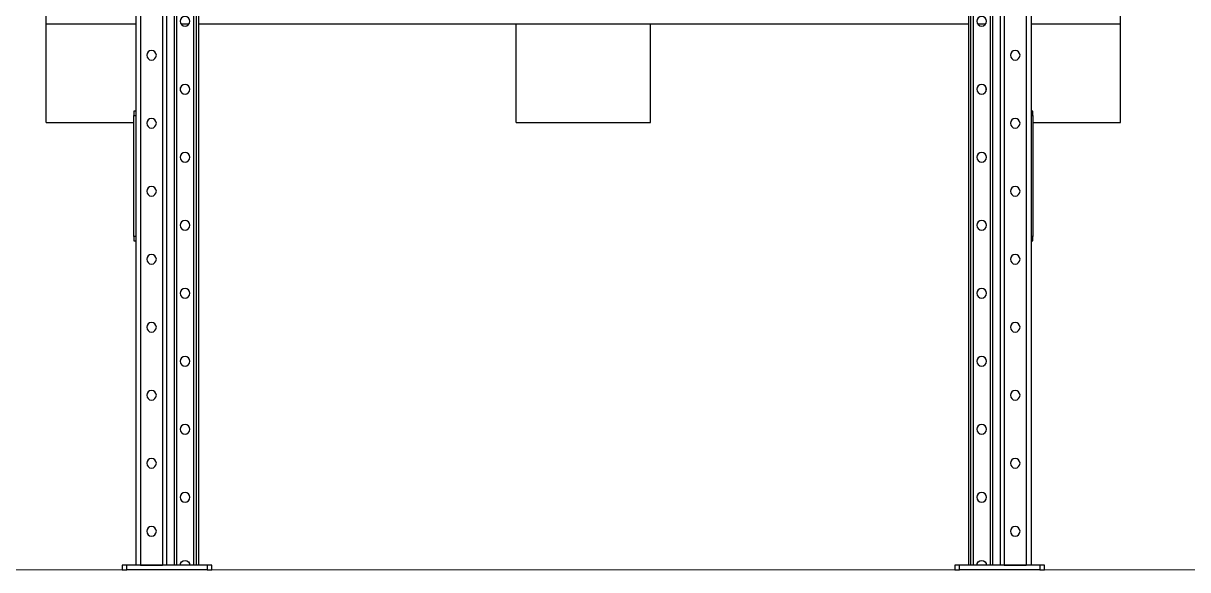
# Model space of a CAD drawing. Header units: millimetres. Extents: x 6622 to 532820, y 3370 to 359312.
# Drawn here: x 463774 to 465075, y 346355 to 346966 of the extents above; entities that cross this region are included whole.
import ezdxf

# ---------------------------------------------------------------- set-up
doc = ezdxf.new("R2010")
doc.units = ezdxf.units.MM
doc.layers.add('WA', color=4, linetype='Continuous', lineweight=15)

# ---------------------------------------------------------------- blocks, each defined once
blk = doc.blocks.new('A$C3E973D8C')
at = {"color": 2, "linetype": 'Continuous', "lineweight": 25}
for p, q in [((100, 8624.1), (100, 112.1)), ((105.5, 8624.1), (105.5, 112.1)), ((129.9, 8624.1), (129.9, 112.1)), ((134.6, 8624.1), (134.6, 112.1)), ((143.1, 8624.1), (143.1, 112.1)), ((145.7, 8624.1), (145.7, 112.1)), ((164.5, 8624.1), (164.5, 112.1)), ((167.5, 8624.1), (167.5, 112.1)), ((170, 8624.1), (170, 112.1)), ((1030, 5560.1), (1030, 112.1)), ((1032.5, 5560.1), (1032.5, 112.1)), ((1035.5, 5560.1), (1035.5, 112.1)), ((1054.3, 5560.1), (1054.3, 112.1)), ((1056.9, 5560.1), (1056.9, 112.1)), ((1065.4, 5560.1), (1065.4, 112.1)), ((1070.1, 5560.1), (1070.1, 112.1)), ((1094.5, 5560.1), (1094.5, 112.1)), ((1100, 5560.1), (1100, 112.1)), ((0, 717.1), (0, 757.1)), ((1200, 717.1), (1200, 757.1)), ((100, 717.1), (0, 717.1)), ((0, 607.1), (0, 717.1)), ((159.6, 717.1), (150.6, 717.1)), ((1030, 717.1), (170, 717.1)), ((675, 717.1), (525, 717.1)), ((525, 607.1), (525, 717.1)), ((675, 607.1), (675, 717.1)), ((1049.4, 717.1), (1040.4, 717.1)), ((1200, 717.1), (1100, 717.1)), ((1200, 607.1), (1200, 717.1)), ((150, 642.3), (150, 645.9)), ((1050, 642.3), (1050, 645.9)), ((98, 619.6), (100, 619.6)), ((98, 614.6), (98, 619.6)), ((100, 614.6), (98, 614.6)), ((98, 614.6), (98, 479.6)), ((1100, 619.6), (1102, 619.6)), ((1102, 614.6), (1100, 614.6)), ((1102, 619.6), (1102, 614.6)), ((1102, 479.6), (1102, 614.6)), ((98, 607.1), (0, 607.1)), ((675, 607.1), (525, 607.1)), ((1200, 607.1), (1102, 607.1)), ((98, 479.6), (100, 479.6)), ((98, 474.6), (98, 479.6)), ((100, 474.6), (98, 474.6)), ((1100, 479.6), (1102, 479.6)), ((1102, 474.6), (1100, 474.6)), ((1102, 479.6), (1102, 474.6)), ((85, 107.1), (85, 112.1)), ((85, 112.1), (90, 112.1)), ((90, 107.1), (85, 107.1)), ((90, 112.1), (90, 107.1)), ((90, 112.1), (180, 112.1)), ((90, 107.1), (180, 107.1)), ((129.9, 112.1), (105.5, 112.1)), ((180, 107.1), (180, 112.1)), ((180, 112.1), (185, 112.1)), ((185, 107.1), (180, 107.1)), ((185, 112.1), (185, 107.1)), ((1015, 107.1), (1015, 112.1)), ((1015, 112.1), (1020, 112.1)), ((1020, 107.1), (1015, 107.1)), ((1020, 112.1), (1020, 107.1)), ((1020, 112.1), (1110, 112.1)), ((1020, 107.1), (1110, 107.1)), ((1094.5, 112.1), (1070.1, 112.1)), ((1110, 107.1), (1110, 112.1)), ((1110, 112.1), (1115, 112.1)), ((1115, 107.1), (1110, 107.1)), ((1115, 112.1), (1115, 107.1))]:
    blk.add_line(p, q, dxfattribs=at)
for centre in [(155.1, 720.1), (1044.9, 720.1), (117.7, 682.1), (1082.3, 682.1), (155.1, 644.1), (1044.9, 644.1), (117.7, 606.1), (1082.3, 606.1), (155.1, 568.1), (1044.9, 568.1), (117.7, 530.1), (1082.3, 530.1), (155.1, 492.1), (1044.9, 492.1), (117.7, 454.1), (1082.3, 454.1), (155.1, 416.1), (1044.9, 416.1), (117.7, 378.1), (1082.3, 378.1), (155.1, 340.1), (1044.9, 340.1), (117.7, 302.1), (1082.3, 302.1), (155.1, 264.1), (1044.9, 264.1), (117.7, 226.1), (1082.3, 226.1), (155.1, 188.1), (1044.9, 188.1), (117.7, 150.1), (1082.3, 150.1)]:
    blk.add_circle(centre, 5.4, dxfattribs=at)
for centre in [(155.1, 112.1), (1044.9, 112.1)]:
    blk.add_arc(centre, 5.4, 0, 180, dxfattribs=at)

msp = doc.modelspace()

# ---------------------------------------------------------------- linework, layer by layer
at = {"layer": 'WA'}
msp.add_line((529050, 346355.221), (385050, 346355.221), dxfattribs=at)

# ---------------------------------------------------------------- block references
at = {"extrusion": (0, 0, -1), "zscale": -1}
msp.add_blockref('A$C3E973D8C', (-465000, 346248.121), dxfattribs=at)

doc.saveas('drawing.dxf')
